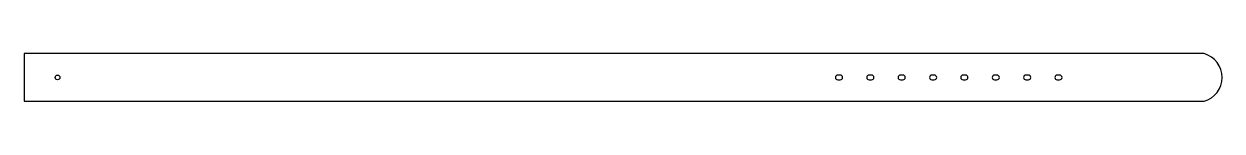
# Model space of a CAD drawing. Header units: millimetres. Extents: x 167 to 1167, y 6 to 46.
import ezdxf

# ---------------------------------------------------------------- set-up
doc = ezdxf.new("R2010")
doc.units = ezdxf.units.MM
doc.header["$MEASUREMENT"] = 0

msp = doc.modelspace()

# ---------------------------------------------------------------- linework, layer by layer
msp.add_line((1152.3, 6.4), (1152.3, 6.4))
for points in [[(1152.3, 46.4), (167.3, 46.4), (167.3, 6.4), (1152.3, 6.4, 0.75)], [(846.6, 24.4), (848.6, 24.4, 1), (848.6, 28.4), (846.6, 28.4, 1)], [(872.7, 24.4), (874.7, 24.4, 1), (874.7, 28.4), (872.7, 28.4, 1)], [(898.9, 24.4), (900.9, 24.4, 1), (900.9, 28.4), (898.9, 28.4, 1)], [(925.1, 24.4), (927.1, 24.4, 1), (927.1, 28.4), (925.1, 28.4, 1)], [(951.2, 24.4), (953.2, 24.4, 1), (953.2, 28.4), (951.2, 28.4, 1)], [(977.4, 24.4), (979.4, 24.4, 1), (979.4, 28.4), (977.4, 28.4, 1)], [(1003.6, 24.4), (1005.6, 24.4, 1), (1005.6, 28.4), (1003.6, 28.4, 1)], [(1029.7, 24.4), (1031.7, 24.4, 1), (1031.7, 28.4), (1029.7, 28.4, 1)]]:
    msp.add_lwpolyline(points, format="xyb", close=True)
msp.add_circle((195.3, 26.4), 2)

doc.saveas('drawing.dxf')
